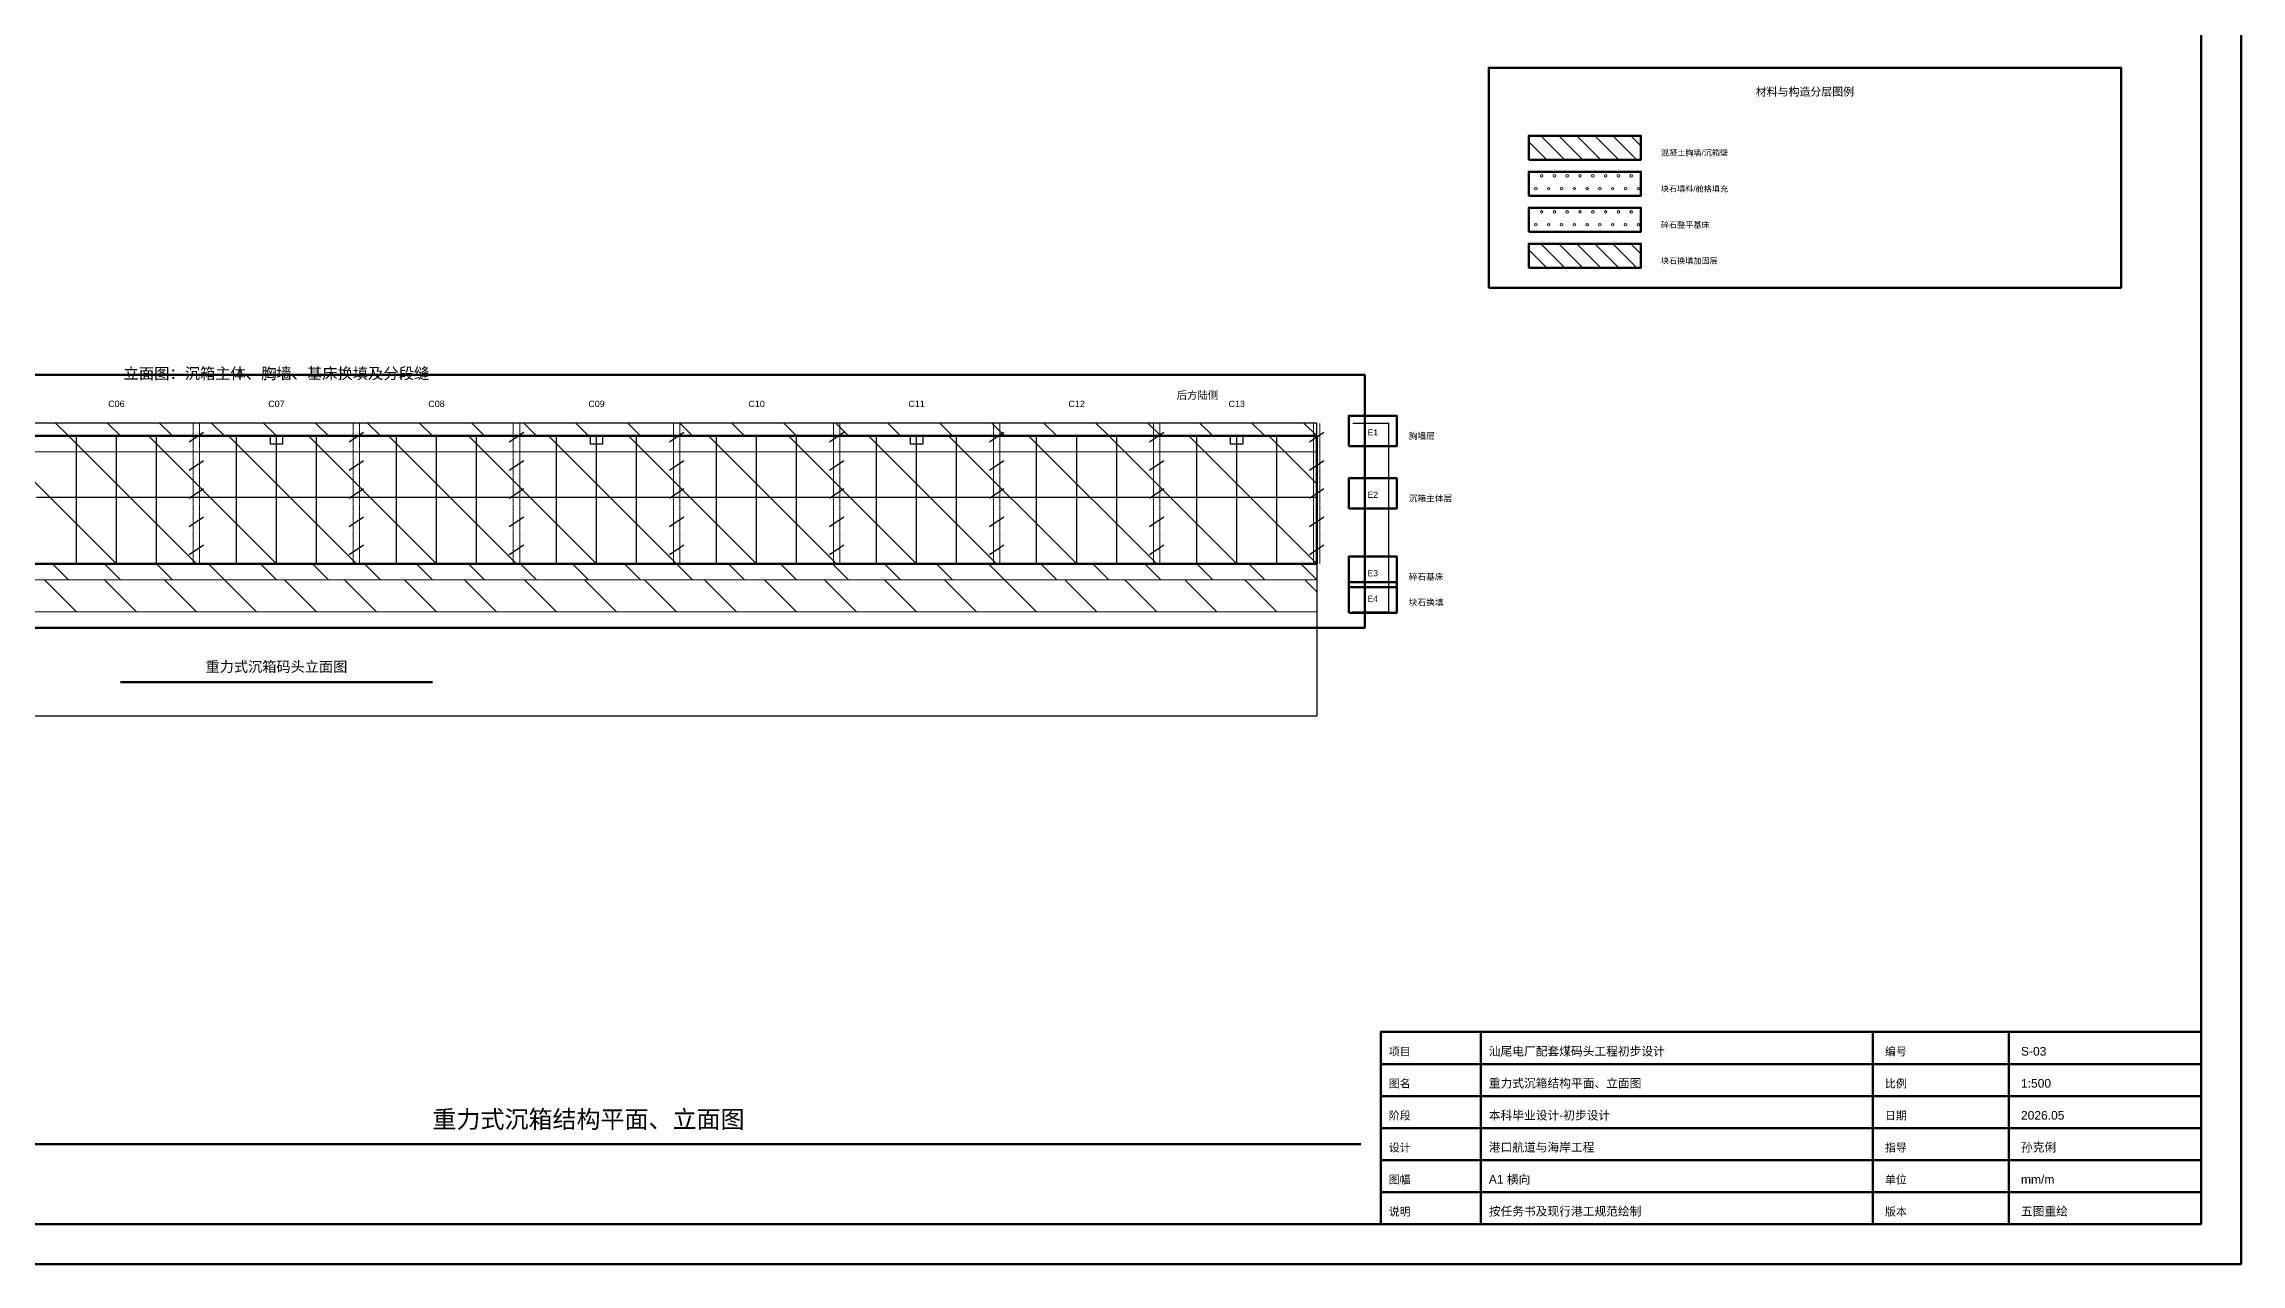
# Model space of a CAD drawing. Header units: millimetres. Extents: x 0 to 420500, y 0 to 297000.
# Drawn here: x 145950 to 420500, y 0 to 152470 of the extents above; entities that cross this region are included whole.
import ezdxf
from ezdxf.enums import TextEntityAlignment as Align

# ---------------------------------------------------------------- set-up
doc = ezdxf.new("R2010")
doc.units = ezdxf.units.MM
doc.linetypes.add('CENTER', pattern=[2, 1.25, -0.25, 0.25, -0.25])
for name, color, linetype, lineweight in [('0_FRAME', 7, 'Continuous', 70), ('1_MAIN', 1, 'Continuous', 50), ('2_SECONDARY', 2, 'Continuous', 25), ('3_CENTERLINE', 4, 'CENTER', 15), ('4_HATCH', 8, 'Continuous', 13), ('5_DIM', 3, 'Continuous', 15), ('6_TEXT', 7, 'Continuous', 25)]:
    doc.layers.add(name, color=color, linetype=linetype, lineweight=lineweight)
doc.styles.get("Standard").update_dxf_attribs({"font": 'arial.ttf'})
doc.dimstyles.new('ISO-25', dxfattribs={"dimtxt": 2.5, "dimasz": 2.5, "dimexe": 1.25, "dimexo": 0.625, "dimtad": 1, "dimtxsty": 'Standard', "dimcen": 2.5, "dimadec": 0, "dimazin": 0, "dimtfac": 1, "dimtmove": 0, "dimatfit": 3, "dimfxl": 1, "dimarcsym": 0})

# ---------------------------------------------------------------- blocks, each defined once
blk = doc.blocks.new('*D3')
at = {"layer": '5_DIM', "color": 0, "lineweight": -2, "transparency": 16777216}
for p, q in [((45000, 87499), (45000, 68499)), ((305000, 87499), (305000, 68499)), ((45002, 68500), (304998, 68500))]:
    blk.add_line(p, q, dxfattribs=at)
at = {"layer": '5_DIM', "color": 0, "transparency": 16777216}
for points in [[(45002, 68500), (45002, 68500), (45000, 68500)], [(304998, 68500), (304998, 68500), (305000, 68500)]]:
    blk.add_solid(points, dxfattribs=at)
at = {"layer": 'Defpoints', "color": 0, "transparency": 16777216}
for p in [(45000, 87500), (305000, 87500), (305000, 68500)]:
    blk.add_point(p, dxfattribs=at)
at = {"layer": '5_DIM', "color": 0, "transparency": 16777216, "insert": (175000, 68502), "char_height": 2.5, "attachment_point": 5}
blk.add_mtext('260000', dxfattribs=at)
blk = doc.blocks.new('*D4')
at = {"layer": '5_DIM', "color": 0, "lineweight": -2, "transparency": 16777216}
for p, q in [((309501, 105100), (314001, 105100)), ((314000, 81503), (314000, 105098)), ((309501, 81500), (314001, 81500))]:
    blk.add_line(p, q, dxfattribs=at)
at = {"layer": '5_DIM', "color": 0, "transparency": 16777216}
for points in [[(314000, 105098), (314000, 105098), (314000, 105100)], [(314000, 81503), (314000, 81503), (314000, 81500)]]:
    blk.add_solid(points, dxfattribs=at)
at = {"layer": 'Defpoints', "color": 0, "transparency": 16777216}
for p in [(309500, 105100), (314000, 105100), (309500, 81500)]:
    blk.add_point(p, dxfattribs=at)
at = {"layer": '5_DIM', "color": 0, "transparency": 16777216, "insert": (313998, 93300), "char_height": 2.5, "attachment_point": 5, "rotation": 90}
blk.add_mtext('23600', dxfattribs=at)

msp = doc.modelspace()

# ---------------------------------------------------------------- linework, layer by layer
at = {"layer": '0_FRAME'}
for p, q in [((155500, 72700), (194500, 72700)), ((325500, 5000), (325500, 29000)), ((374500, 5000), (374500, 29000)), ((391500, 5000), (391500, 29000)), ((313000, 25000), (415500, 25000)), ((313000, 21000), (415500, 21000)), ((313000, 17000), (415500, 17000)), ((117500, 15000), (310500, 15000)), ((313000, 13000), (415500, 13000)), ((313000, 9000), (415500, 9000))]:
    msp.add_line(p, q, dxfattribs=at)
for points in [[(0, 0), (420500, 0), (420500, 297000), (0, 297000)], [(12500, 5000), (415500, 5000), (415500, 292000), (12500, 292000)], [(326500, 122000), (405500, 122000), (405500, 149500), (326500, 149500)], [(331500, 138000), (345500, 138000), (345500, 141000), (331500, 141000)], [(331500, 133500), (345500, 133500), (345500, 136500), (331500, 136500)], [(331500, 129000), (345500, 129000), (345500, 132000), (331500, 132000)], [(331500, 124500), (345500, 124500), (345500, 127500), (331500, 127500)], [(39000, 79500), (311000, 79500), (311000, 111100), (39000, 111100)], [(309000, 102200), (315000, 102200), (315000, 106000), (309000, 106000)], [(309000, 94400), (315000, 94400), (315000, 98200), (309000, 98200)], [(309000, 84600), (315000, 84600), (315000, 88400), (309000, 88400)], [(309000, 81400), (315000, 81400), (315000, 85200), (309000, 85200)], [(313000, 5000), (415500, 5000), (415500, 29000), (313000, 29000)]]:
    msp.add_lwpolyline(points, close=True, dxfattribs=at)
at = {"layer": '1_MAIN'}
msp.add_lwpolyline([(45000, 87500), (305000, 87500), (305000, 103500), (45000, 103500)], close=True, dxfattribs=at)
at = {"layer": '2_SECONDARY'}
for p, q in [((150000, 87500), (150000, 103500)), ((155000, 87500), (155000, 103500)), ((160000, 87500), (160000, 103500)), ((164100, 102740), (165900, 103940)), ((170000, 87500), (170000, 103500)), ((175000, 87500), (175000, 103500)), ((180000, 87500), (180000, 103500)), ((184100, 102740), (185900, 103940)), ((190000, 87500), (190000, 103500)), ((195000, 87500), (195000, 103500)), ((200000, 87500), (200000, 103500)), ((204100, 102740), (205900, 103940)), ((210000, 87500), (210000, 103500)), ((215000, 87500), (215000, 103500)), ((220000, 87500), (220000, 103500)), ((224100, 102740), (225900, 103940)), ((230000, 87500), (230000, 103500)), ((235000, 87500), (235000, 103500)), ((240000, 87500), (240000, 103500)), ((244100, 102740), (245900, 103940)), ((250000, 87500), (250000, 103500)), ((255000, 87500), (255000, 103500)), ((260000, 87500), (260000, 103500)), ((264100, 102740), (265900, 103940)), ((270000, 87500), (270000, 103500)), ((275000, 87500), (275000, 103500)), ((280000, 87500), (280000, 103500)), ((284100, 102740), (285900, 103940)), ((290000, 87500), (290000, 103500)), ((295000, 87500), (295000, 103500)), ((300000, 87500), (300000, 103500)), ((304100, 102740), (305900, 103940)), ((164100, 99220), (165900, 100420)), ((184100, 99220), (185900, 100420)), ((204100, 99220), (205900, 100420)), ((224100, 99220), (225900, 100420)), ((244100, 99220), (245900, 100420)), ((264100, 99220), (265900, 100420)), ((284100, 99220), (285900, 100420)), ((304100, 99220), (305900, 100420)), ((164100, 95700), (165900, 96900)), ((184100, 95700), (185900, 96900)), ((204100, 95700), (205900, 96900)), ((224100, 95700), (225900, 96900)), ((244100, 95700), (245900, 96900)), ((264100, 95700), (265900, 96900)), ((284100, 95700), (285900, 96900)), ((304100, 95700), (305900, 96900)), ((145000, 95820), (165000, 95820)), ((164100, 92180), (165900, 93380)), ((165000, 95820), (185000, 95820)), ((184100, 92180), (185900, 93380)), ((185000, 95820), (205000, 95820)), ((204100, 92180), (205900, 93380)), ((205000, 95820), (225000, 95820)), ((224100, 92180), (225900, 93380)), ((225000, 95820), (245000, 95820)), ((244100, 92180), (245900, 93380)), ((245000, 95820), (265000, 95820)), ((264100, 92180), (265900, 93380)), ((265000, 95820), (285000, 95820)), ((284100, 92180), (285900, 93380)), ((285000, 95820), (305000, 95820)), ((304100, 92180), (305900, 93380)), ((164100, 88660), (165900, 89860)), ((184100, 88660), (185900, 89860)), ((204100, 88660), (205900, 89860)), ((224100, 88660), (225900, 89860)), ((244100, 88660), (245900, 89860)), ((264100, 88660), (265900, 89860)), ((284100, 88660), (285900, 89860)), ((304100, 88660), (305900, 89860))]:
    msp.add_line(p, q, dxfattribs=at)
for points in [[(45000, 103500), (305000, 103500), (305000, 105100), (45000, 105100)], [(174200, 102500), (175800, 102500), (175800, 103500), (174200, 103500)], [(214200, 102500), (215800, 102500), (215800, 103500), (214200, 103500)], [(254200, 102500), (255800, 102500), (255800, 103500), (254200, 103500)], [(294200, 102500), (295800, 102500), (295800, 103500), (294200, 103500)]]:
    msp.add_lwpolyline(points, close=True, dxfattribs=at)
at = {"layer": '3_CENTERLINE'}
for p, q in [((164600, 87500), (164600, 105100)), ((165400, 87500), (165400, 105100)), ((184600, 87500), (184600, 105100)), ((185400, 87500), (185400, 105100)), ((204600, 87500), (204600, 105100)), ((205400, 87500), (205400, 105100)), ((224600, 87500), (224600, 105100)), ((225400, 87500), (225400, 105100)), ((244600, 87500), (244600, 105100)), ((245400, 87500), (245400, 105100)), ((264600, 87500), (264600, 105100)), ((265400, 87500), (265400, 105100)), ((284600, 87500), (284600, 105100)), ((285400, 87500), (285400, 105100)), ((304600, 87500), (304600, 105100)), ((305400, 87500), (305400, 105100))]:
    msp.add_line(p, q, dxfattribs=at)
at = {"layer": '4_HATCH'}
for p, q in [((333750, 138000), (331500, 140250)), ((336000, 138000), (333000, 141000)), ((338250, 138000), (335250, 141000)), ((340500, 138000), (337500, 141000)), ((342750, 138000), (339750, 141000)), ((345000, 138000), (342000, 141000)), ((345500, 139750), (344250, 141000)), ((331500, 138000), (331500, 138000)), ((333750, 124500), (331500, 126750)), ((336000, 124500), (333000, 127500)), ((338250, 124500), (335250, 127500)), ((340500, 124500), (337500, 127500)), ((342750, 124500), (339750, 127500)), ((345000, 124500), (342000, 127500)), ((345500, 126250), (344250, 127500)), ((331500, 124500), (331500, 124500)), ((149000, 103500), (147400, 105100)), ((155500, 103500), (153900, 105100)), ((162000, 103500), (160400, 105100)), ((168500, 103500), (166900, 105100)), ((175000, 103500), (173400, 105100)), ((181500, 103500), (179900, 105100)), ((188000, 103500), (186400, 105100)), ((194500, 103500), (192900, 105100)), ((201000, 103500), (199400, 105100)), ((207500, 103500), (205900, 105100)), ((214000, 103500), (212400, 105100)), ((220500, 103500), (218900, 105100)), ((227000, 103500), (225400, 105100)), ((233500, 103500), (231900, 105100)), ((240000, 103500), (238400, 105100)), ((246500, 103500), (244900, 105100)), ((253000, 103500), (251400, 105100)), ((259500, 103500), (257900, 105100)), ((266000, 103500), (264400, 105100)), ((272500, 103500), (270900, 105100)), ((279000, 103500), (277400, 105100)), ((285500, 103500), (283900, 105100)), ((292000, 103500), (290400, 105100)), ((298500, 103500), (296900, 105100)), ((305000, 103500), (303400, 105100)), ((155000, 87500), (139000, 103500)), ((165000, 87500), (149000, 103500)), ((175000, 87500), (159000, 103500)), ((185000, 87500), (169000, 103500)), ((195000, 87500), (179000, 103500)), ((205000, 87500), (189000, 103500)), ((215000, 87500), (199000, 103500)), ((225000, 87500), (209000, 103500)), ((235000, 87500), (219000, 103500)), ((245000, 87500), (229000, 103500)), ((255000, 87500), (239000, 103500)), ((265000, 87500), (249000, 103500)), ((275000, 87500), (259000, 103500)), ((285000, 87500), (269000, 103500)), ((295000, 87500), (279000, 103500)), ((305000, 87500), (289000, 103500)), ((305000, 97500), (299000, 103500)), ((150000, 81500), (146000, 85500)), ((149000, 85500), (147000, 87500)), ((155500, 85500), (153500, 87500)), ((157500, 81500), (153500, 85500)), ((162000, 85500), (160000, 87500)), ((165000, 81500), (161000, 85500)), ((168500, 85500), (166500, 87500)), ((172500, 81500), (168500, 85500)), ((175000, 85500), (173000, 87500)), ((180000, 81500), (176000, 85500)), ((181500, 85500), (179500, 87500)), ((187500, 81500), (183500, 85500)), ((188000, 85500), (186000, 87500)), ((195000, 81500), (191000, 85500)), ((194500, 85500), (192500, 87500)), ((202500, 81500), (198500, 85500)), ((201000, 85500), (199000, 87500)), ((207500, 85500), (205500, 87500)), ((210000, 81500), (206000, 85500)), ((214000, 85500), (212000, 87500)), ((217500, 81500), (213500, 85500)), ((220500, 85500), (218500, 87500)), ((225000, 81500), (221000, 85500)), ((227000, 85500), (225000, 87500)), ((232500, 81500), (228500, 85500)), ((233500, 85500), (231500, 87500)), ((240000, 81500), (236000, 85500)), ((240000, 85500), (238000, 87500)), ((247500, 81500), (243500, 85500)), ((246500, 85500), (244500, 87500)), ((253000, 85500), (251000, 87500)), ((255000, 81500), (251000, 85500)), ((259500, 85500), (257500, 87500)), ((262500, 81500), (258500, 85500)), ((266000, 85500), (264000, 87500)), ((270000, 81500), (266000, 85500)), ((272500, 85500), (270500, 87500)), ((277500, 81500), (273500, 85500)), ((279000, 85500), (277000, 87500)), ((285000, 81500), (281000, 85500)), ((285500, 85500), (283500, 87500)), ((292500, 81500), (288500, 85500)), ((292000, 85500), (290000, 87500)), ((300000, 81500), (296000, 85500)), ((298500, 85500), (296500, 87500)), ((305000, 85500), (303000, 87500)), ((305000, 84000), (303500, 85500))]:
    msp.add_line(p, q, dxfattribs=at)
for points in [[(45000, 85500), (305000, 85500), (305000, 87500), (45000, 87500)], [(45000, 81500), (305000, 81500), (305000, 85500), (45000, 85500)]]:
    msp.add_lwpolyline(points, close=True, dxfattribs=at)
for centre in [(332380, 134380), (333100, 135980), (333980, 134380), (334700, 135980), (335580, 134380), (336300, 135980), (337180, 134380), (337900, 135980), (338780, 134380), (339500, 135980), (340380, 134380), (341100, 135980), (341980, 134380), (342700, 135980), (343580, 134380), (344300, 135980), (345180, 134380), (332380, 129880), (333100, 131480), (333980, 129880), (334700, 131480), (335580, 129880), (336300, 131480), (337180, 129880), (337900, 131480), (338780, 129880), (339500, 131480), (340380, 129880), (341100, 131480), (341980, 129880), (342700, 131480), (343580, 129880), (344300, 131480), (345180, 129880)]:
    msp.add_circle(centre, 160, dxfattribs=at)
at = {"layer": '5_DIM'}
msp.add_line((45000, 101500), (305000, 101500), dxfattribs=at)

# ---------------------------------------------------------------- texts
at = {"layer": '6_TEXT'}
for s, height, p in [('材料与构造分层图例', 1000, (366000, 146000)), ('立面图：沉箱主体、胸墙、基床换填及分段缝', 1400, (175000, 110600)), ('C06', 800, (155000, 107100)), ('C07', 800, (175000, 107100)), ('C08', 800, (195000, 107100)), ('C09', 800, (215000, 107100)), ('C10', 800, (235000, 107100)), ('C11', 800, (255000, 107100)), ('C12', 800, (275000, 107100)), ('C13', 800, (295000, 107100)), ('E1', 775, (312000, 103550)), ('E2', 775, (312000, 95750)), ('E3', 775, (312000, 85950)), ('E4', 775, (312000, 82750)), ('重力式沉箱码头立面图', 1300, (175000, 74000)), ('重力式沉箱结构平面、立面图', 2200, (214000, 17000))]:
    msp.add_text(s, height=height, dxfattribs=at).set_placement(p, align=Align.CENTER)
for s, height, p in [('混凝土胸墙/沉箱壁', 725, (348000, 138500)), ('块石填料/舱格填充', 725, (348000, 134000)), ('碎石整平基床', 725, (348000, 129500)), ('块石换填加固层', 725, (348000, 125000)), ('后方陆侧', 950, (287500, 108100)), ('胸墙层', 775, (316500, 103100)), ('沉箱主体层', 775, (316500, 95300)), ('碎石基床', 775, (316500, 85500)), ('块石换填', 775, (316500, 82300)), ('项目', 1000, (314000, 26050)), ('汕尾电厂配套煤码头工程初步设计', 1075, (326500, 26050)), ('编号', 1000, (376000, 26050)), ('S-03', 1075, (393000, 26050)), ('图名', 1000, (314000, 22050)), ('重力式沉箱结构平面、立面图', 1075, (326500, 22050)), ('比例', 1000, (376000, 22050)), ('1:500', 1075, (393000, 22050)), ('本科毕业设计-初步设计', 1075, (326500, 18050)), ('阶段', 1000, (314000, 18050)), ('日期', 1000, (376000, 18050)), ('2026.05', 1075, (393000, 18050)), ('设计', 1000, (314000, 14050)), ('港口航道与海岸工程', 1075, (326500, 14050)), ('指导', 1000, (376000, 14050)), ('孙克俐', 1075, (393000, 14050)), ('图幅', 1000, (314000, 10050)), ('A1 横向', 1075, (326500, 10050)), ('单位', 1000, (376000, 10050)), ('mm/m', 1075, (393000, 10050)), ('说明', 1000, (314000, 6050)), ('按任务书及现行港工规范绘制', 1075, (326500, 6050)), ('版本', 1000, (376000, 6050)), ('五图重绘', 1075, (393000, 6050))]:
    msp.add_text(s, height=height, dxfattribs=at).set_placement(p)

# ---------------------------------------------------------------- dimensions: what is measured, and where the dimension line sits
at = {"layer": '5_DIM'}
dim = msp.add_linear_dim(base=(314000, 105100), p1=(309500, 81500), p2=(309500, 105100), angle=90, dimstyle='ISO-25', dxfattribs=at)
dim.commit()
dim.dimension.update_dxf_attribs({"geometry": '*D4', "text_midpoint": (313998.098, 93300)})
dim = msp.add_linear_dim(base=(305000, 68500), p1=(45000, 87500), p2=(305000, 87500), dimstyle='ISO-25', dxfattribs=at)
dim.commit()
dim.dimension.update_dxf_attribs({"geometry": '*D3', "text_midpoint": (175000, 68501.901)})

doc.saveas('drawing.dxf')
